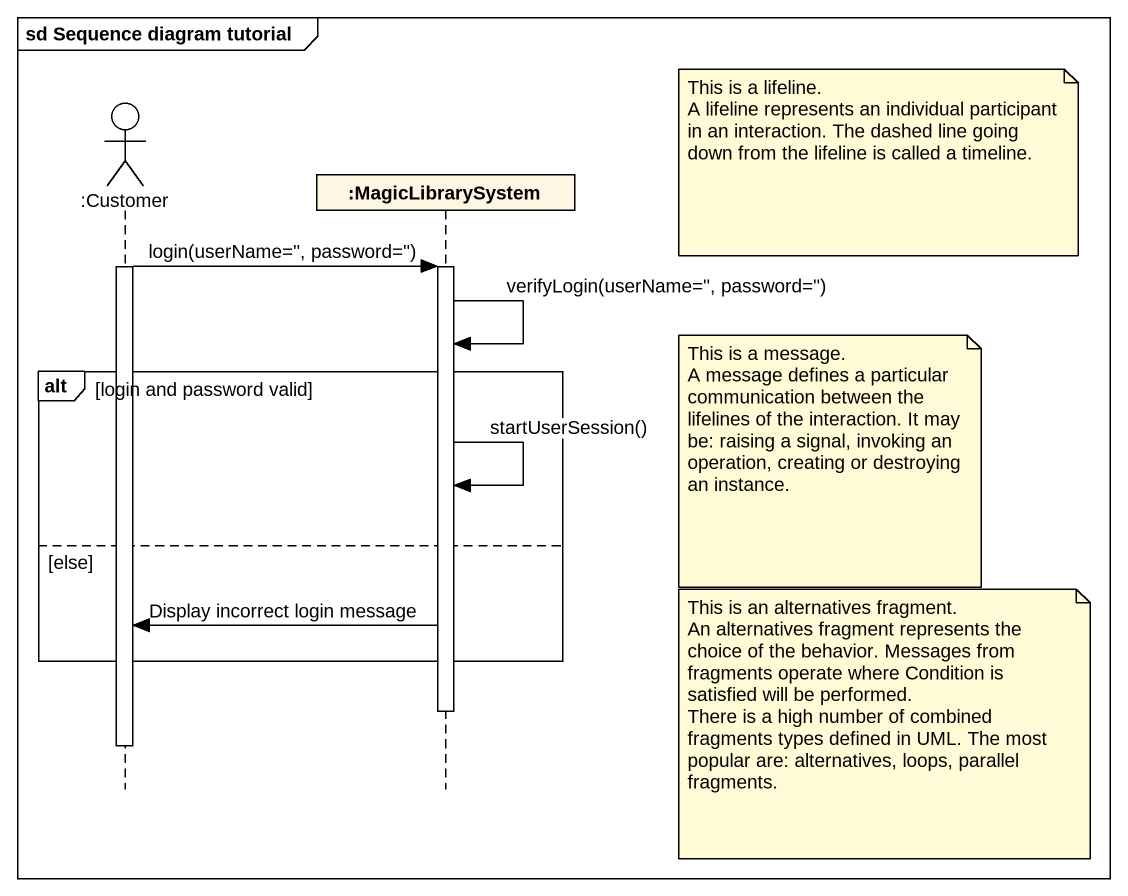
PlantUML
@startuml
mainframe sd Sequence diagram tutorial
hide footbox
actor ":Customer" as Customer
participant ":MagicLibrarySystem" as MagicLibrarySystem

note right of MagicLibrarySystem
  This is a lifeline.
  A lifeline represents an individual participant in an interaction. The dashed line going down from the lifeline is called a timeline.
end note
activate Customer
Customer -> MagicLibrarySystem : login(userName='', password='')
activate MagicLibrarySystem
MagicLibrarySystem -> MagicLibrarySystem : verifyLogin(userName='', password='')
alt login and password valid
  note right of MagicLibrarySystem
    This is a message.
    A message defines a particular communication between the lifelines of the interaction. It may be: raising a signal, invoking an operation, creating or destroying an instance.
  end note
  MagicLibrarySystem -> MagicLibrarySystem : startUserSession()
else else
  MagicLibrarySystem -> Customer : Display incorrect login message
end
deactivate MagicLibrarySystem
note right of MagicLibrarySystem
  This is an alternatives fragment.
  An alternatives fragment represents the choice of the behavior. Messages from fragments operate where Condition is satisfied will be performed.
  There is a high number of combined fragments types defined in UML. The most popular are: alternatives, loops, parallel fragments.
end note
deactivate Customer
@enduml
